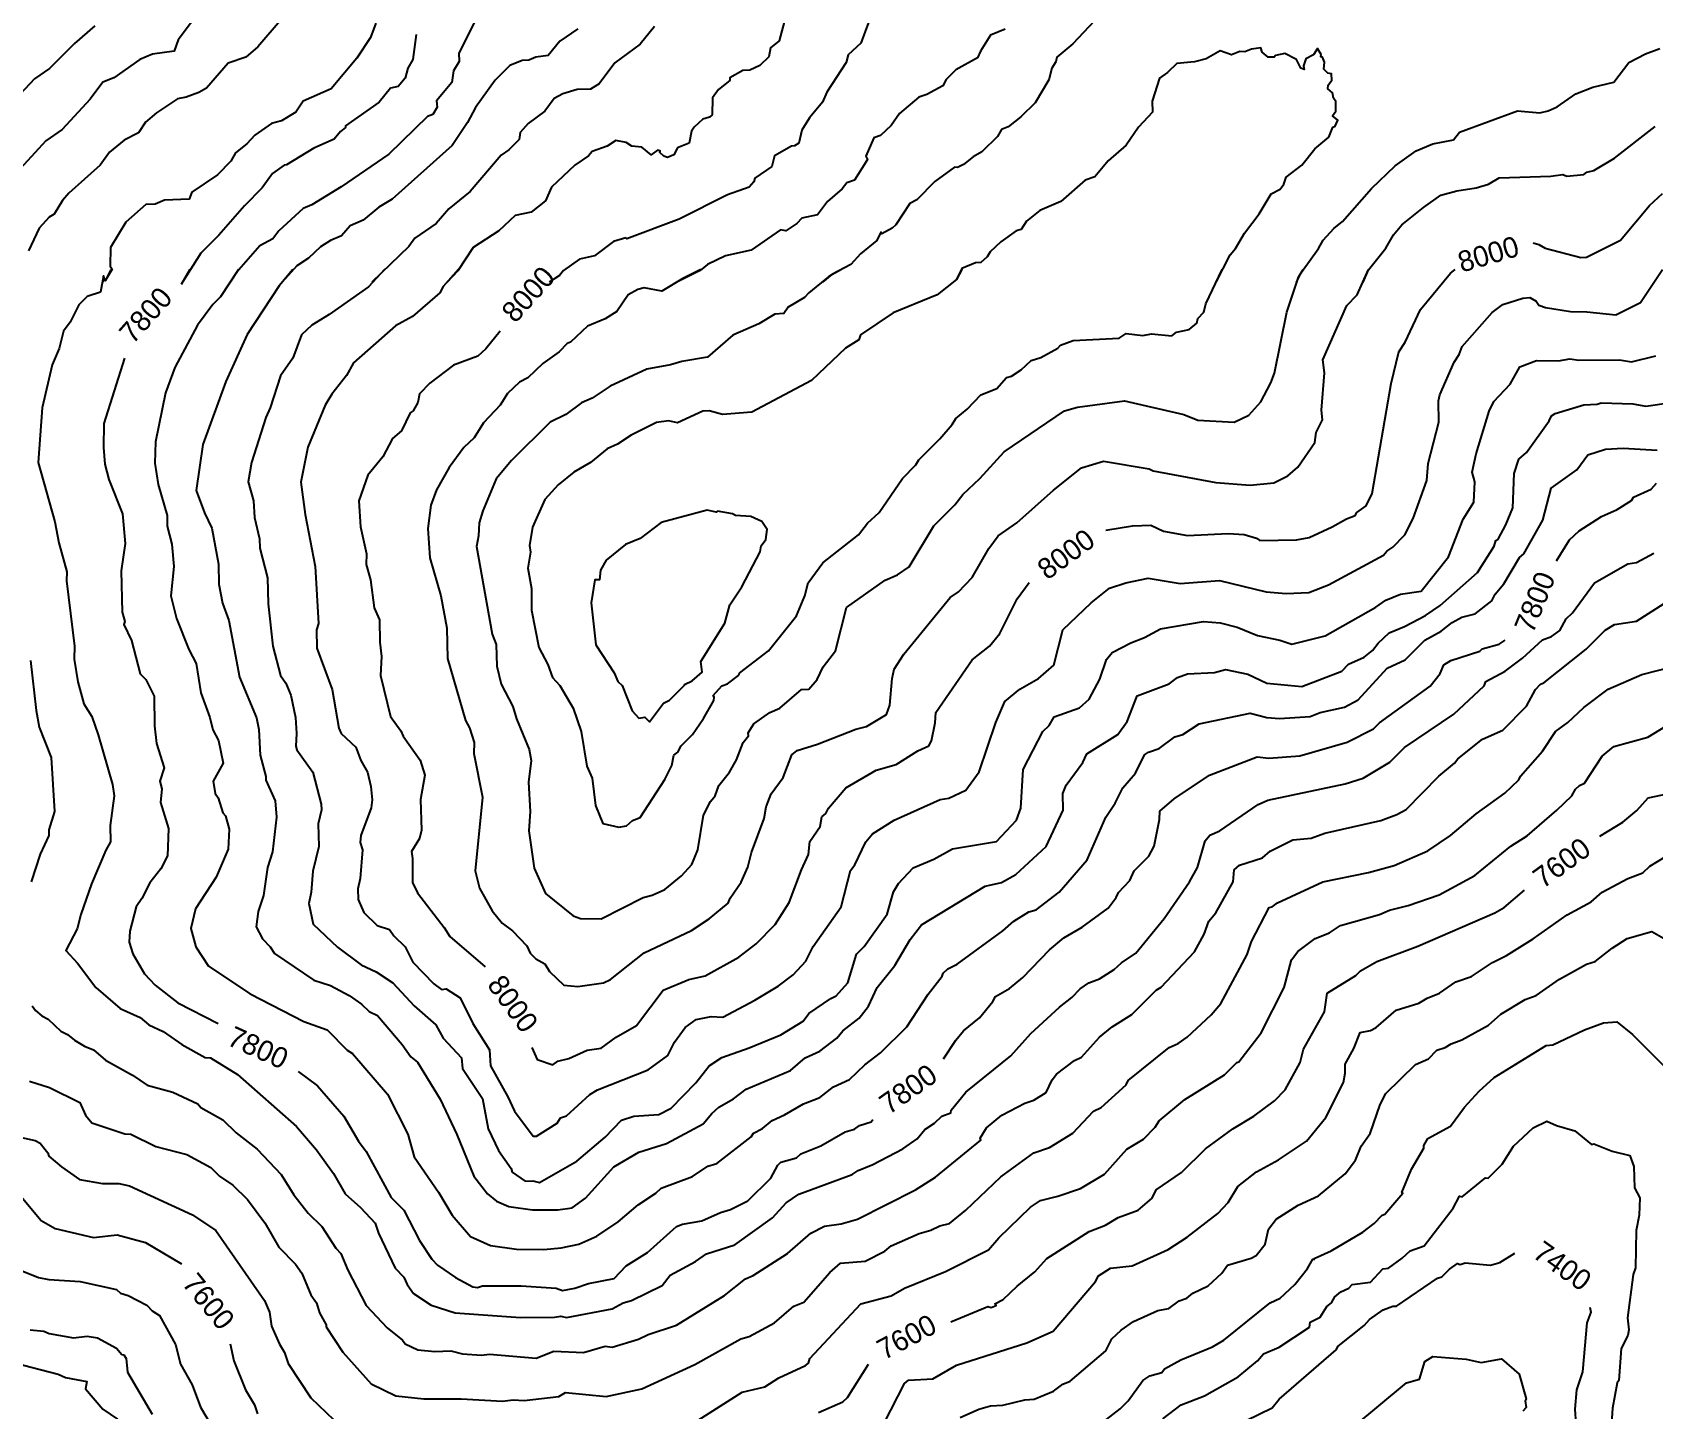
# Model space of a CAD drawing. Extents: x 9339 to 13216, y 3769 to 6935.
# Drawn here: x 10746 to 11341, y 4110 to 4616 of the extents above; entities that cross this region are included whole.
import ezdxf
from ezdxf.enums import TextEntityAlignment as Align

# ---------------------------------------------------------------- set-up
doc = ezdxf.new("R2010")
doc.units = 0
doc.header["$MEASUREMENT"] = 0
for name, color, linetype in [('DTM_SURFACE_CON', 9, 'Continuous'), ('DTM_SURFACE_ICON', 251, 'Continuous'), ('DTM_TEXT_ICON', 251, 'Continuous')]:
    doc.layers.add(name, color=color, linetype=linetype)
doc.styles.add('TMODELF', font='tmodelf')

msp = doc.modelspace()

# ---------------------------------------------------------------- linework, layer by layer
at = {"layer": 'DTM_SURFACE_CON', "linetype": 'Continuous', "flags": 128}
for points, elevation in [([(10808.39, 4624.89), (10799.36, 4612.92), (10797.89, 4608.71), (10789.92, 4607.64), (10785.3, 4605.65), (10775.7, 4598.95), (10771.78, 4597.4), (10767.04, 4591.11), (10756.77, 4580.03), (10750.81, 4575.86), (10737.34, 4561.1)], 2340.86), ([(10837.64, 4620.79), (10828.7, 4610.34), (10824.25, 4606.52), (10817.78, 4604.31), (10809.83, 4595.17), (10806.95, 4593.55), (10802.33, 4591.82), (10799.2, 4591.32), (10791.48, 4586.14), (10787.37, 4582.63), (10784.85, 4578.73), (10779.59, 4576.09), (10774.21, 4571.7), (10770.74, 4566.86), (10759.25, 4556.6), (10756.87, 4553.89), (10753.87, 4548.92), (10752, 4547.73), (10748.28, 4543.73), (10744.37, 4535.48)], 2353.06), ([(11022.95, 4623.13), (11020.07, 4612.51), (11016.96, 4609.94), (11016.34, 4606.67), (11012.98, 4603.55), (11009.35, 4601.83), (11006.75, 4601.67), (11001.97, 4599.02), (11001.99, 4597.95), (10997.85, 4594.66), (10995.59, 4591.6), (10995.49, 4585.33), (10994.53, 4584.51), (10992.05, 4583.74), (10988.93, 4580.91), (10987.92, 4579.37), (10987.07, 4575.02), (10982.75, 4573.25), (10981.44, 4570.7), (10979.1, 4569.73), (10977.76, 4570.16), (10976.3, 4571.56), (10976.47, 4572.13), (10975.42, 4572.4), (10973.06, 4570.64), (10969.72, 4573.5), (10965.97, 4573.87), (10963.96, 4575.17), (10960.11, 4575.93), (10956.96, 4573.87), (10951.42, 4571.87), (10950.08, 4570.34), (10945.05, 4566.92), (10936.51, 4558.78), (10934.26, 4553.77), (10929.02, 4549.67), (10923.19, 4548.43), (10917.12, 4542.81), (10907.77, 4536.62), (10902.08, 4528.13), (10898.22, 4523.97)], 2426.21), ([(10768.84, 4618.02), (10761.35, 4611.58), (10752.07, 4602.39), (10746.67, 4598.59), (10720.01, 4570.28)], 2328.67), ([(10871.96, 4619.08), (10870.05, 4613.8), (10865.01, 4606.2), (10855.6, 4594.98), (10845.31, 4590.4), (10842.6, 4586.34), (10837.38, 4583.16), (10833.71, 4582.2), (10827.53, 4577.95), (10824.64, 4574.68), (10820.48, 4571.42), (10818.75, 4568.35), (10813.81, 4563.33), (10804.36, 4556.99), (10803.44, 4554.37), (10794.36, 4553.99), (10790.98, 4552.62), (10787.56, 4552.4), (10780.22, 4545.91), (10774.53, 4536.62), (10774.37, 4529.79), (10775.15, 4528.74), (10772.63, 4524.39), (10772.1, 4525.78), (10771.56, 4523.97)], 2365.25), ([(10908.76, 4620.35), (10902.49, 4608.01), (10902.54, 4604.97), (10900.55, 4601.57), (10899.85, 4597.32), (10894.29, 4590.56), (10894.55, 4588.18), (10892.87, 4585.55), (10890.94, 4584.76), (10876.79, 4570.96), (10859.3, 4558.92), (10848.44, 4552.26), (10845.25, 4550.92), (10836.32, 4542.78), (10834.12, 4539.88), (10829.36, 4537.28), (10820.86, 4527.47), (10818.5, 4523.97)], 2389.63), ([(10946.15, 4616.98), (10939.53, 4612.44), (10935.29, 4607.19), (10930.77, 4606.54), (10928.15, 4605.5), (10925.79, 4605.33), (10921.15, 4603.54), (10915.78, 4598.13), (10908.58, 4588.08), (10905.63, 4582.56), (10900.02, 4574.17), (10877.99, 4554.37), (10873.05, 4551.41), (10867.37, 4546.71), (10862.59, 4544.63), (10859.35, 4540.9), (10855.31, 4539.2), (10851.68, 4536.93), (10847.2, 4532.76), (10842.92, 4529.97), (10837.53, 4523.97)], 2401.82), ([(10974.4, 4617.82), (10969.12, 4611.38), (10959.8, 4604.53), (10953.98, 4596.75), (10950.88, 4594.85), (10945.9, 4594.72), (10940.71, 4593.05), (10937.54, 4591.37), (10934.03, 4586.68), (10927.92, 4582.22), (10925.05, 4578.9), (10924.58, 4576.35), (10920.81, 4572.48), (10918.03, 4570.54), (10906.65, 4557.16), (10898.79, 4550.84), (10894.16, 4545.5), (10886.36, 4540.07), (10884.13, 4536.97), (10870.48, 4523.97)], 2414.02), ([(11103.12, 4616.81), (11097.76, 4614.59), (11094.02, 4608.8), (11092.98, 4606.34), (11085.06, 4601.91), (11081.42, 4598.42), (11080.26, 4596.01), (11074.38, 4592.86), (11071.41, 4591.84), (11064.3, 4585.87), (11061.25, 4581.47), (11057.37, 4577.75), (11054.9, 4576.88), (11051.98, 4570.2), (11052.58, 4569), (11047.86, 4561.36), (11044.98, 4560.42), (11043.28, 4558.16), (11037.87, 4553.59), (11034.15, 4548.64), (11028.42, 4547.42), (11026.65, 4545.51), (11022.52, 4542.71), (11020.59, 4543.18), (11009.81, 4535.72), (11000.38, 4533.54), (10993.8, 4530.39), (10991.08, 4528.17), (10982.57, 4523.97)], 2450.59), ([(11135.83, 4619.76), (11127.98, 4611.51), (11122.08, 4606.51), (11121.8, 4604.87), (11120.28, 4602.55), (11119.23, 4598.29), (11114.11, 4589.75), (11108.84, 4584.63), (11104.2, 4581.03), (11101.78, 4580.02), (11100.31, 4577.45), (11094.56, 4571.81), (11091.34, 4570.01), (11087.88, 4567.19), (11085.62, 4566), (11084.51, 4566.13), (11077.25, 4560.91), (11070.67, 4554.15), (11068.1, 4552.86), (11062.98, 4544.99), (11061.64, 4543.75), (11057.87, 4541.72), (11057.51, 4542.32), (11055.97, 4539.23), (11049.97, 4534.29), (11046.49, 4530.43), (11039.44, 4526.71), (11036.07, 4523.97)], 2462.78), ([(11180.6, 4523.97), (11185.81, 4533.96), (11187.76, 4536.27), (11190.99, 4541.9), (11196.49, 4548.97), (11200.89, 4556.37), (11204.12, 4558.12), (11205.45, 4559.92), (11206.31, 4562.49), (11212.12, 4566.87), (11216.89, 4572.93), (11221.99, 4577.12), (11223.49, 4580.88), (11224.4, 4581.23), (11225.36, 4583.48), (11223.34, 4585.05), (11224.56, 4586.71), (11224.57, 4590.26), (11223.77, 4591.53), (11223.38, 4593.51), (11221.68, 4594.91), (11221.83, 4596.25), (11223.14, 4598.12), (11223.03, 4600.43), (11221.6, 4600.74), (11220.14, 4602.19), (11220.37, 4604.71), (11219.7, 4606.6), (11219.06, 4606.75), (11219.15, 4607.6), (11217.91, 4609.79), (11216.37, 4607.46), (11213.56, 4605.99), (11212.76, 4603.35), (11212.93, 4602.06), (11211.77, 4602.47), (11210.15, 4605.76), (11205.82, 4607.97), (11202.48, 4607.21), (11201.93, 4606.6), (11199.72, 4606.51), (11197.53, 4608.37), (11197.05, 4609.94), (11193.67, 4609.53), (11191.18, 4608.48), (11189.33, 4608.64), (11186.21, 4607.42), (11182.06, 4608.85), (11176.94, 4605.91), (11172.64, 4604.84), (11166.17, 4604.24), (11162.8, 4600.91), (11159.82, 4598.82), (11157.14, 4590.42), (11157.27, 4586.33), (11152.1, 4580.86), (11147.64, 4574.23), (11140.93, 4568.48), (11136.1, 4562.62), (11132.56, 4561.34), (11123.63, 4553.49), (11115.89, 4550.27), (11110.92, 4546.34), (11108.96, 4543.22), (11107.23, 4542.76), (11101.58, 4538.78), (11097.67, 4535.01), (11096.56, 4533.27), (11094.14, 4531.12), (11092.27, 4531.01), (11087.24, 4528.96), (11085.32, 4524.95), (11084.17, 4523.97)], 2474.98), ([(11210.17, 4523.97), (11212.01, 4527.62), (11218.26, 4536.22), (11219.92, 4539.33), (11223.8, 4543.64), (11226.99, 4546.16), (11237.72, 4558.38), (11246.36, 4566.69), (11254.1, 4572.21), (11260.26, 4574.78), (11267.76, 4576.24), (11270.02, 4578.98), (11291.34, 4586.82), (11299.49, 4586.17), (11302.52, 4586.86), (11305.83, 4588.3), (11312.75, 4593.09), (11319.02, 4595.53), (11326.64, 4597.43), (11332.16, 4604.58), (11338.29, 4607.84), (11343.6, 4609.81)], 2462.78), ([(11234.6, 4523.97), (11236.56, 4528.46), (11242.97, 4536.4), (11245.76, 4541.32), (11248.85, 4544.93), (11256.78, 4551.36), (11263.13, 4555.81), (11269.01, 4557.49), (11276.11, 4558.54), (11280.68, 4559.9), (11284.57, 4562.23), (11303.6, 4562.82), (11307.99, 4563.5), (11309.45, 4562.88), (11315.66, 4563.43), (11316.83, 4564.32), (11319.38, 4564.94), (11326.91, 4569.44), (11341.89, 4581.11)], 2450.59), ([(10774.69, 4528.52), (10772.63, 4524.39), (10771.92, 4526.23), (10770.89, 4520.27), (10765.92, 4518.69), (10762.92, 4515.57), (10759.75, 4509.16), (10757.31, 4505.96), (10755.68, 4499.58), (10753.06, 4493.59), (10749.47, 4477.76), (10747.99, 4457.68), (10754.04, 4435.81), (10755.5, 4428.13), (10758.53, 4417.44), (10758.42, 4414.2), (10761.3, 4390.13), (10761.14, 4385.39), (10762.51, 4377.13), (10764.77, 4368.95), (10767.62, 4364.37), (10770.05, 4357.59), (10775.24, 4339.38), (10775.92, 4335.24), (10774.4, 4324.29), (10774.54, 4318.25), (10772.77, 4315.26), (10767.61, 4302.9), (10763.62, 4291.57), (10762.24, 4286.3), (10758.16, 4278.42), (10762.42, 4273.79), (10769.12, 4264.77), (10778.04, 4257.03), (10785.45, 4253.81), (10788.63, 4251.08), (10793.88, 4248.6), (10800.73, 4243.9), (10809.3, 4239.07), (10811.28, 4238.96), (10821.19, 4232.88), (10842.9, 4213.78), (10850.19, 4205.12), (10856.41, 4196.44), (10860.76, 4189.03), (10866.36, 4184.02), (10871.71, 4178.19), (10872.94, 4174.58), (10879.09, 4161.73), (10882.26, 4158.39), (10883.49, 4155.75), (10885.87, 4152.44), (10892.31, 4148.04), (10901.1, 4145.34), (10925.13, 4143.62), (10937.56, 4143.64), (10939.99, 4144.02), (10941.99, 4143.55), (10958.83, 4146.81), (10962.87, 4148.99), (10965.88, 4149.76), (10977.2, 4155.3), (10980.15, 4159.08), (10989.41, 4164.1), (10993.45, 4166.95), (11003.89, 4170.32), (11017.65, 4180.13), (11022.65, 4185.69), (11027.39, 4188.88), (11046.99, 4196.08), (11049.17, 4197.51), (11054.58, 4199.76), (11065.51, 4205.49), (11070.84, 4209.15), (11073.61, 4212.6), (11077.14, 4214.98), (11079.87, 4217.53), (11083.19, 4218.79), (11083.26, 4219.77), (11088.66, 4226.38), (11105.18, 4239.7), (11112.52, 4247.87), (11123.09, 4257.54), (11127.65, 4261.09), (11130.63, 4264.32), (11133.85, 4266.47), (11137.78, 4267.96), (11143.14, 4271.4), (11145.83, 4273.9), (11151.19, 4277.44), (11161.5, 4290.11), (11170.82, 4303.6), (11173.74, 4308.82), (11176.65, 4318.65), (11178.33, 4320.7), (11181.94, 4322.29), (11196.03, 4332.05), (11199.62, 4333.6), (11227.97, 4339.56), (11234.61, 4341.69), (11244.45, 4347.56), (11249.82, 4352.96), (11267.87, 4365.16), (11279.1, 4375.57), (11279.71, 4377.15), (11286.74, 4381.01), (11293.2, 4385.8), (11300.51, 4392.49), (11303.74, 4393.71), (11306.84, 4395.9), (11309.21, 4400.19), (11311.54, 4402.46), (11319.61, 4413.42), (11331.89, 4420.45), (11335.06, 4420.91), (11341.41, 4424.36)], 2365.25), ([(10821.53, 4528.52), (10814.88, 4518.56), (10812.14, 4515.72), (10806.5, 4508.15), (10798.14, 4492.52), (10794.75, 4483.22), (10791.01, 4465.22), (10790.86, 4457.41), (10792.09, 4449.64), (10795.29, 4438.15), (10795.37, 4434.29), (10797.05, 4427.69), (10797.82, 4419.41), (10796.7, 4408.73), (10798.81, 4400.4), (10803.31, 4388.97), (10806, 4383.86), (10807.77, 4373.09), (10811.03, 4363.99), (10812.1, 4359.4), (10814.16, 4355.54), (10815.87, 4347.24), (10812.27, 4340.64), (10813.01, 4336.09), (10814.14, 4334.44), (10815.84, 4328.95), (10816.82, 4327.88), (10818.18, 4322.95), (10817.79, 4315.59), (10813.4, 4305.33), (10805.79, 4293.64), (10804.05, 4286.47), (10805.87, 4279.75), (10810.47, 4272.61), (10825.83, 4262.51), (10845.56, 4252.3), (10854.14, 4249.22), (10861.44, 4241.79), (10863.46, 4240.54), (10876.29, 4225.65), (10883.7, 4210.87), (10886.08, 4202.55), (10895.04, 4189.67), (10900.07, 4181.11), (10906.82, 4173.35), (10914.13, 4170), (10923.71, 4168.64), (10933.7, 4168.59), (10940.07, 4169.14), (10946.56, 4170.53), (10953.11, 4173.45), (10961, 4178.66), (10968.4, 4185.01), (10974.83, 4189.21), (10976.85, 4191.03), (10988.33, 4195.33), (10993.96, 4199.21), (10997.19, 4200.19), (11009.81, 4209.95), (11010.75, 4211.29), (11013.96, 4212.97), (11017.61, 4215.97), (11022.05, 4217.96), (11029.09, 4222.04), (11035.12, 4224.34), (11040.06, 4228.31), (11046.01, 4230.98), (11051.64, 4236.4), (11057.34, 4240.83), (11067.05, 4250.37), (11074.9, 4262.31), (11079.95, 4268.9), (11080.38, 4270.04), (11082.03, 4271.66), (11085.48, 4273.35), (11102.3, 4285.59), (11106.36, 4289.16), (11111.89, 4292.62), (11114.51, 4293.35), (11123.02, 4299.78), (11133.28, 4311.66), (11140.14, 4327.4), (11143.5, 4332.52), (11146.35, 4338.12), (11150.97, 4343.51), (11154.29, 4350.29), (11155.8, 4351.31), (11159.67, 4352.57), (11165.42, 4356.87), (11168.37, 4357.76), (11174.38, 4361.68), (11193.11, 4365.52), (11199.23, 4364), (11203.93, 4363.58), (11215.15, 4364.36), (11218.79, 4365.81), (11227.78, 4367.8), (11232.82, 4370.51), (11243.45, 4382.05), (11250.06, 4385.17), (11257.22, 4392.36), (11263.29, 4395.67), (11267.31, 4398.88), (11270.91, 4400.8), (11275.72, 4402.11), (11281.89, 4406.9), (11283.14, 4409.27), (11286.27, 4413.08), (11292, 4422.82), (11293.68, 4424.07), (11300.57, 4436.53), (11303.63, 4448.26), (11313.1, 4454.99), (11317.12, 4460.51), (11323.63, 4462.54), (11330.12, 4462.94), (11342.61, 4462.24)], 2389.63), ([(10841.48, 4528.52), (10836.46, 4522.54), (10824.68, 4504.68), (10816.88, 4487.4), (10808.5, 4464.26), (10806.04, 4447.33), (10809.06, 4439.23), (10811.78, 4433.51), (10814.21, 4420.36), (10814.36, 4413.01), (10815.63, 4405.96), (10818.05, 4399.68), (10821.89, 4378.85), (10828.13, 4363.87), (10829.06, 4359.61), (10829.49, 4350.09), (10831.6, 4342.28), (10831.53, 4340.95), (10834.97, 4333.42), (10835.47, 4327.39), (10834.03, 4314.67), (10832.23, 4308.94), (10830.76, 4298.61), (10828.82, 4292.66), (10828.03, 4287.04), (10830.37, 4282.67), (10833.21, 4279.7), (10834.76, 4277.25), (10849.21, 4267.52), (10855.4, 4265.51), (10862.25, 4261.8), (10866.77, 4258.68), (10869.59, 4255.92), (10872.6, 4254.48), (10881.67, 4243.86), (10884.86, 4239.33), (10887.25, 4237.35), (10895.66, 4223.72), (10901.69, 4210.85), (10908.04, 4195.44), (10912.98, 4188.97), (10916.35, 4186.26), (10920.8, 4184.35), (10929.59, 4183.14), (10938.81, 4183.06), (10944.04, 4183.87), (10948.96, 4187.35), (10959.43, 4198.95), (10968.53, 4204.28), (10978.72, 4207.5), (10992.21, 4214.66), (10995.38, 4218.54), (10998.01, 4220.83), (11003.41, 4223.85), (11008.07, 4227.46), (11024.35, 4234.3), (11029.72, 4238.96), (11035.03, 4241.4), (11041.33, 4246.23), (11043.55, 4248.92), (11049.49, 4253.52), (11052.93, 4257.97), (11056.15, 4264.8), (11062.58, 4272.9), (11068.19, 4282.47), (11072.39, 4287.86), (11095.78, 4302.05), (11101.77, 4303.36), (11107.02, 4306.33), (11118.22, 4316.58), (11124.47, 4329.98), (11124.34, 4336.07), (11125.6, 4339.12), (11131.65, 4347.5), (11133.09, 4350.59), (11144.49, 4357.71), (11147.91, 4362.46), (11151.59, 4371.96), (11163.41, 4376.41), (11166.39, 4378.69), (11170.12, 4379.99), (11179.97, 4380.47), (11184.03, 4381.61), (11192.25, 4379.86), (11199.27, 4376.64), (11212.05, 4375.43), (11226.75, 4381), (11229.23, 4383.57), (11234.96, 4386.11), (11238.02, 4388.61), (11240.09, 4391.29), (11244.23, 4395.13), (11249.79, 4397.4), (11257.54, 4401.4), (11262.88, 4405.11), (11276.6, 4417.23), (11282.74, 4426.88), (11283.4, 4429.04), (11284.18, 4429.52), (11287.05, 4434.77), (11289.55, 4441.04), (11290.1, 4453.62), (11291.79, 4458.9), (11294.61, 4461.3), (11302.93, 4472.92), (11303.74, 4474.8), (11305.11, 4475.66), (11315.62, 4478.88), (11320.58, 4479.13), (11322.1, 4479.64), (11333.65, 4479.16), (11338.41, 4478.33), (11347.81, 4479.71)], 2401.82), ([(10875.12, 4528.52), (10869.28, 4522.21), (10854.9, 4512.08), (10848.45, 4508.08), (10844.7, 4504.52), (10841.47, 4496.05), (10836.95, 4489.47), (10833.16, 4477.7), (10831.54, 4474.16), (10826.35, 4457.66), (10825.09, 4450.54), (10827, 4443.54), (10827.45, 4437.46), (10829.24, 4429.65), (10829.41, 4426.15), (10832.2, 4415.32), (10832.45, 4405.8), (10834.13, 4390.24), (10836.94, 4379.42), (10838.96, 4376.62), (10840.81, 4372.15), (10842.45, 4364.03), (10842.87, 4358.05), (10842.55, 4353.44), (10842.93, 4352.13), (10848.8, 4343.96), (10851.94, 4332.11), (10852, 4330.03), (10850.87, 4324.87), (10851.04, 4316.54), (10848.85, 4307.53), (10848.24, 4299.85), (10847.38, 4295.7), (10848.97, 4288.06), (10857.92, 4279.64), (10866.61, 4273.15), (10872.1, 4270.53), (10878.22, 4266.57), (10886.09, 4258.02), (10894, 4251.12), (10896.78, 4246.16), (10903.45, 4238.94), (10903.77, 4235.07), (10911.12, 4224), (10913.23, 4212.87), (10917.09, 4204.97), (10921.72, 4198.32), (10922.07, 4196.96), (10926.79, 4193.67), (10929.69, 4193.83), (10932.06, 4193.22), (10945.85, 4201.06), (10956.25, 4209.78), (10962.26, 4216.01), (10966.8, 4217.52), (10975.9, 4218.18), (10980.51, 4220.49), (10989.57, 4229.81), (10994.37, 4236.03), (10999.03, 4239.07), (11009.13, 4242.58), (11020.69, 4247.46), (11028.96, 4252.43), (11031.05, 4255.28), (11039.06, 4260.79), (11041.07, 4261.68), (11045.31, 4266.47), (11048.49, 4277.05), (11051.38, 4279.84), (11059.76, 4291.78), (11062.14, 4299.9), (11064.01, 4302.99), (11069.37, 4308.74), (11076.98, 4311.94), (11083.82, 4315.75), (11099.92, 4318.42), (11107.33, 4326.26), (11108.91, 4330.7), (11109.78, 4344.84), (11116.95, 4358.86), (11119.29, 4361), (11121.15, 4364.23), (11130.41, 4367.53), (11134.02, 4370.68), (11137.86, 4378.12), (11140.4, 4385.24), (11142.44, 4387.82), (11149.26, 4391.42), (11154.37, 4393.43), (11160.15, 4396.57), (11176.02, 4399.29), (11182.1, 4398.82), (11188.31, 4397.17), (11195.81, 4394.05), (11204.07, 4392.37), (11208.42, 4390.91), (11220.71, 4394.04), (11239.28, 4404.53), (11242.93, 4407.12), (11248.4, 4409.35), (11255.99, 4410.41), (11266.01, 4422.99), (11271.35, 4436.79), (11275.28, 4443.08), (11275.59, 4450.51), (11274.64, 4454.07), (11276.08, 4460.86), (11280.87, 4476.52), (11282.67, 4480.02), (11288.57, 4486.46), (11292.21, 4492.82), (11298.26, 4495.09), (11306.36, 4495.01), (11310.58, 4495.73), (11313.82, 4495.3), (11328.72, 4495.32), (11333.13, 4494.65), (11342.14, 4496.9)], 2414.02), ([(10902.22, 4528.52), (10896.71, 4522.37), (10895.5, 4520.02), (10885.5, 4511.24), (10879.23, 4507.81), (10863.77, 4494.33), (10861.25, 4489.66), (10855.86, 4482.75), (10853.39, 4478.78), (10847.05, 4463.35), (10844.47, 4450.41), (10846, 4438.5), (10849.66, 4419.4), (10850.97, 4398.52), (10850.2, 4396.2), (10850.27, 4389.46), (10856, 4374.27), (10858.42, 4360.07), (10859.23, 4358.12), (10864.61, 4353.06), (10866.54, 4348.2), (10868.94, 4343.87), (10870.18, 4338.58), (10870.61, 4333.76), (10870.3, 4330.81), (10866.44, 4320.61), (10866.24, 4318.12), (10867.11, 4315.33), (10866.18, 4304.85), (10865.39, 4301.09), (10865.45, 4297.13), (10867.59, 4292.35), (10872.44, 4287.52), (10876.98, 4286.15), (10878.6, 4283.76), (10882.71, 4279.77), (10885.62, 4274.08), (10893.32, 4266.13), (10896.14, 4264.12), (10897.84, 4264.34), (10902.98, 4261.06), (10907.63, 4251.62), (10913.68, 4241.91), (10914.09, 4236.05), (10920.53, 4224.69), (10922.89, 4219.33), (10929.76, 4210.18), (10931.06, 4210.22), (10938.59, 4214.92), (10939.82, 4216.87), (10941.96, 4217.69), (10950.65, 4225.5), (10953.43, 4227.26), (10972.03, 4234.54), (10979.19, 4239.82), (10981.68, 4244.76), (10985.55, 4250.05), (10989.62, 4253.08), (10995.19, 4254.12), (10999.41, 4253.96), (11011.22, 4260.12), (11019.71, 4265.27), (11025.29, 4269.48), (11029.9, 4274.42), (11032.57, 4279.83), (11042.88, 4294.45), (11046.32, 4307.81), (11047.93, 4309.85), (11051.91, 4318.26), (11054.47, 4321.24), (11062.35, 4326.33), (11079.29, 4333.88), (11082.46, 4334.4), (11088.66, 4337.31), (11093.59, 4344.06), (11099.7, 4362.19), (11103.03, 4369.85), (11108.57, 4374.45), (11115.39, 4378.28), (11121.06, 4383.23), (11124.36, 4396.18), (11134.68, 4406.08), (11141.43, 4411.51), (11147.43, 4413.48), (11155.61, 4415.23), (11167.43, 4413.26), (11181.87, 4414.27), (11198.98, 4410.14), (11206.34, 4409.58), (11214.61, 4409.96), (11221.88, 4412.72), (11242.06, 4423.68), (11243.32, 4425.11), (11245.51, 4426.52), (11249.89, 4431.1), (11253.04, 4437.11), (11258, 4451.07), (11258.48, 4457.31), (11262.45, 4472.52), (11262.33, 4480.32), (11262.82, 4482.47), (11268.06, 4494.49), (11269.86, 4497.28), (11270.93, 4500.3), (11282.02, 4512.73), (11285.9, 4515.76), (11293.25, 4518.09), (11295.86, 4518.29), (11298.14, 4516.94), (11299.09, 4515.44), (11301.54, 4514.57), (11310.77, 4513.15), (11316.77, 4513.07), (11327.4, 4511.88), (11336.5, 4516.47), (11344.58, 4528.52)], 2426.21), ([(10991.4, 4528.52), (10984.72, 4525.25), (10976.99, 4520.62), (10970.6, 4521.88), (10968.22, 4521.24), (10964.72, 4519.31), (10960.46, 4513.17), (10956.24, 4510.4), (10949.68, 4507.75), (10943.51, 4501.92), (10942.24, 4501.35), (10939.34, 4498.36), (10933.27, 4494.06), (10927.82, 4488.71), (10924.78, 4487.18), (10920.36, 4482.98), (10917.64, 4478.77), (10911.53, 4472.21), (10908.08, 4466.67), (10904.34, 4463.19), (10898.88, 4455.84), (10894.26, 4447.61), (10892.23, 4441.96), (10891.07, 4433.42), (10891.77, 4422.58), (10895.89, 4408.62), (10898.07, 4396.8), (10898.27, 4385.71), (10904.92, 4362.84), (10906.34, 4360.13), (10908.15, 4354.8), (10907.99, 4350.7), (10911.15, 4334.68), (10908.53, 4307.62), (10910.11, 4301.32), (10914.67, 4292.97), (10918.37, 4288.41), (10922.15, 4285.57), (10927.41, 4280.07), (10928.72, 4277.37), (10930.73, 4275.29), (10934.11, 4273.54), (10935.72, 4270.73), (10941.04, 4265.64), (10946.15, 4265.12), (10955.56, 4266.56), (10958.14, 4267.75), (10970.54, 4277.5), (10987.93, 4285.77), (10994.48, 4290), (11001.44, 4295.81), (11002.16, 4297.56), (11006.2, 4303.45), (11008.66, 4309.02), (11009.94, 4314.36), (11014.6, 4326.83), (11015.37, 4331.17), (11017.2, 4336), (11021.56, 4341.95), (11024.75, 4350.24), (11026.76, 4351.88), (11034.17, 4354.14), (11048.31, 4359.66), (11052.26, 4360.69), (11059.58, 4365.07), (11060.73, 4368.56), (11061.63, 4378.27), (11062.42, 4381.72), (11065.91, 4387.21), (11082.91, 4408.04), (11085.97, 4410.15), (11090.99, 4415.37), (11097.15, 4426.03), (11100.55, 4430.78), (11107.42, 4435.5), (11120.95, 4447.5), (11131.19, 4455.69), (11139.29, 4458.14), (11156.07, 4455.29), (11157.47, 4454.54), (11180.49, 4450.36), (11193.18, 4449.39), (11201.87, 4450.21), (11206.9, 4452.77), (11210.59, 4455.98), (11216.82, 4464.97), (11217.41, 4468.7), (11219.73, 4473.33), (11219.31, 4476.89), (11220.37, 4490.57), (11219.8, 4495.43), (11228.68, 4515.31), (11232.45, 4519.29), (11236.58, 4528.52)], 2450.59), ([(11043.01, 4528.52), (11038.38, 4526.02), (11031.04, 4520.05), (11029.46, 4518.25), (11023.39, 4514.68), (11021.86, 4512.37), (11018.5, 4512.2), (11012.67, 4508.64), (11003.17, 4504.45), (10993.78, 4496.39), (10984.37, 4494.76), (10980.26, 4493.5), (10971.55, 4492), (10958, 4485.72), (10951.49, 4481.32), (10947.59, 4479.62), (10941.83, 4475.3), (10935.97, 4472.5), (10921.85, 4458.44), (10916.2, 4451.71), (10911.25, 4439.94), (10909.96, 4435.48), (10909.72, 4430.75), (10908.92, 4426.76), (10914.66, 4394.63), (10916.22, 4390.83), (10916.38, 4382.84), (10917.99, 4376.17), (10922.33, 4368), (10923.63, 4363.52), (10928.3, 4352.2), (10929.07, 4348.14), (10928.08, 4340.22), (10928.66, 4329.46), (10928.15, 4322.4), (10930.09, 4308.69), (10934.3, 4299.31), (10944.52, 4291.13), (10947.13, 4290.11), (10954.79, 4290), (10970.12, 4297.88), (10973.47, 4298.69), (10978.12, 4300.81), (10984.23, 4305.81), (10988.01, 4310.01), (10990.25, 4315.31), (10992.32, 4328.08), (10994.86, 4333.15), (10996.57, 4335.21), (10998.01, 4338.96), (11001.86, 4343.85), (11004.45, 4348.45), (11006.96, 4354.75), (11008.92, 4357.3), (11008.73, 4358.35), (11010.77, 4361.66), (11016.65, 4365.84), (11020.39, 4367.41), (11028.3, 4374.28), (11031, 4374.39), (11034.1, 4377.91), (11036.29, 4382.61), (11040.83, 4388.44), (11044.89, 4404.38), (11059.12, 4414.47), (11063.6, 4416.39), (11067.88, 4419.39), (11076.91, 4434.44), (11084.64, 4442.17), (11087.54, 4445.91), (11093.88, 4451.84), (11102.73, 4461.63), (11124.92, 4476.61), (11129.65, 4478.04), (11146.99, 4480.36), (11168.75, 4475.24), (11173.93, 4473.22), (11187.22, 4472.42), (11192.67, 4475.1), (11197.05, 4479.89), (11200.76, 4486.97), (11202.05, 4490.5), (11206.59, 4512.86), (11210.82, 4525.7), (11212.58, 4528.52)], 2462.78), ([(11087.18, 4528.52), (11085.32, 4524.95), (11078.15, 4519.27), (11062.03, 4512.63), (11050.03, 4504.58), (11049.36, 4502.71), (11044.46, 4499.69), (11032.04, 4487.76), (11010.05, 4476.13), (10999.32, 4475.29), (10994.47, 4476.6), (10992.06, 4476.49), (10982.74, 4472.27), (10979.48, 4472.95), (10975.1, 4472.33), (10965.81, 4467.67), (10960.78, 4464.41), (10956.92, 4462.69), (10950.83, 4457.7), (10944.75, 4454.08), (10938.98, 4449.45), (10934.12, 4444.02), (10929.54, 4433.96), (10928.41, 4427.15), (10928.76, 4424.67), (10927.8, 4418.82), (10929.21, 4411.32), (10929.22, 4403.41), (10931.86, 4389.73), (10935.14, 4383.43), (10936.88, 4378.69), (10939.52, 4375.8), (10944.47, 4367.44), (10947.43, 4358.86), (10949.53, 4346.11), (10951.45, 4341.68), (10952.62, 4331.64), (10955.32, 4325), (10961.18, 4323.74), (10964.1, 4324.21), (10966.31, 4326.16), (10969.04, 4327.23), (10978.09, 4341.2), (10980.65, 4346.39), (10981.47, 4350.17), (10982.88, 4351.3), (10984.12, 4353.6), (10988.32, 4357.77), (10992.36, 4363.61), (10996.1, 4370.28), (10996.25, 4371.42), (10995.84, 4372.05), (10999.09, 4375.56), (11001.13, 4376.41), (11005.23, 4379.37), (11005.67, 4380.44), (11016.22, 4388.52), (11026.44, 4401.34), (11029.59, 4408.74), (11030.81, 4413.49), (11036.13, 4420.75), (11049.24, 4431.15), (11052.62, 4435.42), (11056.82, 4439.26), (11065.47, 4451.77), (11070.37, 4456.76), (11071.45, 4458.67), (11079.15, 4466.3), (11083.72, 4471.59), (11084.99, 4473.82), (11089.23, 4477.3), (11094.2, 4482.48), (11100.05, 4484.86), (11103.6, 4488.9), (11105.45, 4489.43), (11109, 4491.74), (11112.69, 4495.18), (11116.26, 4496.18), (11122.54, 4499.69), (11123.48, 4500.76), (11128.08, 4502.44), (11145.06, 4503.39), (11147.53, 4505.08), (11153.73, 4504.31), (11156.93, 4504.87), (11164.3, 4504.21), (11166.12, 4505.52), (11170.76, 4506.58), (11173.58, 4508.82), (11173.86, 4510.58), (11176.06, 4512.85), (11176.79, 4515.99), (11182.86, 4528.52)], 2474.98), ([(10745.81, 4258.1), (10746.96, 4256.39), (10749.28, 4254.35), (10751.67, 4253.22), (10756.32, 4248.78), (10758.74, 4247.51), (10761.26, 4245.41), (10764.99, 4243.21), (10768.3, 4241.95), (10772.68, 4238.12), (10782.63, 4232.62), (10788.02, 4228.86), (10797.43, 4226.32), (10806.62, 4222.07), (10807.75, 4220.77), (10815.8, 4216.22), (10820.72, 4211.37), (10828.39, 4205.43), (10837.21, 4196.12), (10841.86, 4188.68), (10847.09, 4181.94), (10852.11, 4177.05), (10857.31, 4169.01), (10859.09, 4167.05), (10861.65, 4160.93), (10868.5, 4148), (10876.15, 4139.75), (10881.83, 4135.26), (10882.77, 4133.94), (10887.4, 4131.73), (10893.6, 4131.02), (10899.52, 4131.32), (10903.86, 4130.26), (10910.77, 4129.79), (10913.71, 4130.04), (10930.87, 4128.63), (10937.42, 4131.15), (10948.25, 4130.75), (10956.27, 4133.01), (10958.8, 4132.61), (10968.42, 4135.62), (10972.02, 4137.33), (10982.45, 4140.8), (11000.01, 4151.66), (11007.71, 4157.78), (11010.63, 4159.04), (11023.13, 4167.07), (11031.73, 4174.49), (11036.81, 4177.06), (11042.93, 4177.99), (11048.94, 4179.65), (11070.23, 4190.48), (11077.49, 4195.14), (11094.14, 4208.69), (11093.97, 4209.43), (11096.27, 4213.2), (11101.94, 4217.86), (11110.33, 4222.36), (11113.68, 4223.41), (11118.14, 4226.25), (11120.34, 4230.93), (11121.99, 4232.99), (11128.6, 4237.92), (11131.12, 4239.25), (11137.77, 4246.57), (11142.4, 4250.3), (11149.61, 4254.88), (11158.57, 4263.87), (11160.47, 4264.93), (11172.72, 4277.93), (11176.17, 4284.35), (11177.94, 4289.14), (11180.51, 4292.26), (11186.93, 4303.66), (11187.22, 4307.99), (11189.18, 4309.77), (11197.67, 4312.45), (11200.48, 4314.85), (11208.76, 4319.07), (11215.48, 4319.7), (11220.53, 4321.53), (11241.07, 4326.2), (11247.05, 4328.37), (11250.38, 4330.22), (11262.45, 4342.46), (11268.13, 4347.25), (11269.38, 4348.83), (11278.47, 4356.05), (11285.88, 4359.37), (11294.59, 4368.18), (11297.97, 4374.26), (11299.74, 4376.27), (11300.97, 4376.78), (11316.49, 4389.08), (11323.48, 4396.04), (11326.93, 4398.13), (11334.99, 4399.33), (11349.56, 4408.73)], 2353.06), ([(10744.78, 4230.33), (10752.13, 4228.05), (10763.22, 4222.51), (10765.35, 4217.87), (10767.67, 4215.13), (10779.86, 4211.09), (10782.03, 4210.96), (10791.17, 4206.42), (10802.58, 4203.43), (10811.4, 4198.62), (10814.59, 4195.43), (10819.42, 4192.15), (10824.81, 4186.92), (10831.24, 4178.36), (10836.38, 4169.36), (10842.44, 4163.11), (10844.77, 4159.83), (10848.1, 4151.95), (10850.2, 4148.93), (10851.36, 4145.26), (10853.75, 4140.93), (10853.69, 4140.19), (10859.81, 4130.84), (10870.33, 4119.16), (10879.35, 4114.81), (10889.6, 4113.64), (10903.36, 4113.71), (10918.51, 4112.89), (10922.48, 4113.32), (10926.51, 4113.04), (10939.25, 4114.58), (10941.69, 4116.01), (10956.54, 4114.57), (10969.64, 4117.38), (10989.15, 4126.3), (11006.01, 4135.75), (11009.07, 4136.62), (11018.36, 4141.59), (11025.54, 4147.74), (11029.14, 4149.15), (11038.74, 4160.1), (11042.64, 4163.53), (11051.75, 4164.25), (11058.96, 4167.92), (11061.29, 4169.89), (11071.54, 4174.44), (11075.78, 4175.65), (11079.16, 4177.22), (11082.72, 4178.11), (11088.69, 4182.96), (11101.59, 4195.19), (11113.68, 4204.01), (11119.39, 4205.97), (11128.05, 4211.31), (11135.6, 4219.36), (11138.34, 4220.7), (11147.52, 4229.03), (11148.35, 4230.59), (11163.34, 4242.77), (11166.73, 4244.28), (11170.03, 4246.59), (11178.85, 4254.74), (11182.4, 4258.92), (11192.07, 4276.92), (11193.65, 4281.75), (11200.09, 4294.2), (11201.26, 4294.43), (11203.13, 4295.91), (11219.76, 4303.61), (11236.62, 4307.05), (11246.03, 4309.61), (11258.33, 4315.02), (11266.75, 4320.64), (11276.16, 4328.63), (11286.69, 4336.15), (11291.82, 4341.07), (11292.39, 4342.46), (11300.5, 4351.56), (11305.31, 4358.83), (11309.82, 4362.15), (11315.66, 4367.7), (11324.58, 4374.43), (11337, 4379.81), (11348.54, 4382.76)], 2340.86), ([(10745.21, 4384.87), (10747.19, 4366.59), (10748.39, 4360.43), (10752.8, 4349.34), (10754.02, 4329.42), (10751.87, 4322.69), (10751.85, 4320.69), (10748.68, 4313.72), (10745.43, 4303.62)], 2353.06), ([(10990.32, 4105.83), (11006.56, 4116.12), (11014.82, 4118.09), (11020.04, 4121.44), (11029.78, 4125.89), (11030.87, 4126.85), (11031.42, 4128.49), (11050.13, 4148.59), (11061.28, 4151.53), (11066.11, 4154.39), (11081.22, 4160.48), (11096.96, 4168.44), (11100.86, 4172.82), (11112.44, 4184.11), (11116.09, 4186.59), (11122.46, 4188.11), (11130.75, 4190.92), (11139.61, 4196.22), (11147.83, 4205.44), (11153.99, 4209.04), (11158.22, 4213.44), (11159.71, 4215.86), (11169.1, 4223.67), (11183.73, 4232.76), (11188.17, 4237.27), (11188.99, 4237.5), (11197.21, 4248.11), (11205.66, 4264.77), (11208.3, 4274.93), (11210.69, 4277.97), (11216.96, 4282.75), (11222.31, 4284.82), (11226.25, 4287.56), (11240.66, 4291.6), (11244.35, 4293.25), (11251.16, 4294.93), (11262.58, 4298.8), (11275.62, 4305.92), (11288.91, 4316.76), (11294.83, 4320.56), (11305.8, 4329.89), (11311.22, 4335.22), (11312.6, 4337.61), (11314.09, 4338.97), (11315.98, 4339.84), (11322.47, 4349.74), (11326.71, 4353.32), (11339.13, 4356.71), (11345.82, 4360.82)], 2328.67), ([(11058.64, 4104.75), (11066.2, 4119.3), (11067.65, 4120.56), (11076.51, 4121), (11085.21, 4126.09), (11111.14, 4134.27), (11120.81, 4138.6), (11136.31, 4156.76), (11137.39, 4158.82), (11141.87, 4161.73), (11149.83, 4162.59), (11163.06, 4168.56), (11170.02, 4173.12), (11181.25, 4181.82), (11185.07, 4185.82), (11188.65, 4191.69), (11195.5, 4197.02), (11203.55, 4201.49), (11213.84, 4208.37), (11220.86, 4217), (11227.37, 4229.94), (11228.02, 4233.36), (11228.03, 4236.67), (11231.22, 4242.33), (11233.54, 4248.28), (11237.34, 4248.95), (11239.42, 4250.14), (11246.74, 4256.42), (11255.04, 4259.08), (11258.13, 4260.88), (11262.66, 4262.69), (11268.68, 4266.87), (11274.41, 4268.83), (11282.08, 4273.97), (11287.33, 4276.59), (11297.1, 4282.68), (11309.58, 4291.47), (11318.31, 4296.25), (11322.41, 4299.78), (11331.85, 4304.8), (11337.33, 4306.96), (11339.96, 4309.43), (11345.55, 4312.76)], 2304.29), ([(11086.55, 4106.87), (11093.42, 4109.9), (11097.75, 4111.06), (11102.33, 4111.32), (11110.32, 4113.31), (11113.78, 4113.54), (11120.91, 4116.54), (11124.28, 4119.04), (11127.05, 4120.23), (11140.06, 4131.38), (11142.28, 4135.72), (11145.7, 4138.95), (11150.22, 4142.04), (11159.26, 4146.11), (11163.24, 4146.92), (11167.09, 4149.64), (11169.91, 4150.71), (11172.09, 4152.52), (11177.73, 4155.2), (11182.77, 4159.82), (11184.82, 4162.83), (11193.53, 4165.36), (11195.3, 4166.35), (11198.59, 4170.54), (11199.91, 4175.99), (11202.73, 4179.74), (11210.77, 4184.85), (11218.27, 4188.32), (11228.05, 4196.39), (11231.86, 4201.4), (11233.88, 4206.49), (11237.17, 4211.13), (11240.87, 4221.81), (11242.97, 4225.87), (11253.81, 4236.53), (11258.64, 4238.58), (11261.64, 4241.76), (11264.77, 4242.7), (11266.93, 4244.16), (11270.83, 4245.54), (11280.64, 4250.96), (11285.16, 4255.02), (11294.16, 4260.36), (11298.16, 4261.9), (11306.69, 4267.92), (11316.6, 4273.36), (11319.88, 4274.34), (11326.14, 4279.28), (11331.56, 4282.8), (11340.65, 4285.43), (11353.51, 4278.06)], 2292.1), ([(11138.88, 4105.01), (11145.37, 4110.01), (11148.26, 4112.93), (11153.67, 4120.41), (11156.24, 4122.17), (11160.68, 4123.4), (11161.72, 4124.74), (11167.69, 4128.05), (11179.3, 4132.8), (11183.4, 4135.26), (11200.43, 4148.94), (11204.12, 4150.61), (11209.49, 4155.71), (11214.13, 4161.61), (11216.09, 4164.97), (11216.61, 4164.83), (11216.62, 4165.27), (11222.85, 4168.12), (11234.45, 4174.86), (11238.67, 4178.12), (11241.6, 4181.18), (11242.61, 4181.57), (11249.25, 4189.25), (11248.83, 4189.51), (11252.38, 4198.06), (11256.89, 4205.82), (11256.93, 4206.78), (11258.38, 4209.29), (11266.66, 4213.91), (11271.83, 4220.79), (11277.25, 4226.66), (11282.77, 4231.72), (11301.81, 4243.44), (11304.24, 4243.72), (11315.88, 4249.27), (11322.84, 4251.76), (11327.82, 4252.24), (11333.61, 4247.54), (11345.4, 4235.62)], 2279.9), ([(11161.02, 4106.32), (11167.77, 4111.43), (11176.33, 4114.83), (11188.7, 4121.8), (11195.8, 4127.63), (11198.06, 4130.23), (11203.78, 4132.62), (11214.93, 4140.07), (11215.19, 4141.82), (11218.81, 4143.71), (11221.24, 4147.57), (11223.01, 4149.01), (11224.26, 4151.1), (11226.42, 4153.05), (11229.31, 4154.33), (11230.55, 4155.74), (11237.26, 4156.59), (11241.81, 4161.42), (11243.9, 4161.71), (11249.01, 4165.33), (11251.94, 4168.07), (11257.07, 4169.95), (11267.7, 4183.76), (11270.07, 4188.1), (11271.02, 4187.85), (11279.61, 4194.9), (11280.53, 4194.7), (11285.7, 4199.87), (11289.87, 4206.57), (11297.07, 4213.25), (11302.09, 4215.67), (11305.61, 4214.06), (11312.32, 4212.13), (11318.46, 4207.11), (11319.41, 4207.34), (11326.03, 4204.65), (11332.59, 4203.13), (11334.01, 4199.08), (11334.33, 4191.17), (11336.26, 4187.59), (11335.97, 4181.22), (11334.89, 4175.48), (11334.68, 4161.8), (11333.85, 4159.35), (11331.77, 4143.44), (11332.2, 4139.05), (11331.86, 4136.91), (11329.43, 4132.22), (11328.59, 4120.39), (11327.87, 4119.53), (11326.2, 4110.21), (11325.24, 4095.79)], 2267.71), ([(10739.06, 4210.36), (10746.91, 4208.55), (10748.69, 4207.67), (10751.47, 4204.06), (10751.84, 4202.79), (10756.5, 4198.91), (10763.2, 4194.27), (10771.65, 4192.81), (10777.59, 4192.8), (10781.49, 4191.89), (10804.62, 4181.29), (10813.2, 4175.58), (10831.1, 4149.82), (10832.9, 4145.5), (10833.66, 4140.4), (10836.55, 4133.78), (10838.41, 4130.68), (10839.8, 4126.72), (10848.15, 4114.07), (10856.53, 4106.03)], 2328.67), ([(10740.55, 4161.3), (10748.15, 4158.22), (10751.84, 4157.47), (10763.38, 4156.83), (10776.79, 4153.81), (10778.15, 4152.55), (10780.97, 4151.59), (10787.88, 4148.04), (10789.83, 4145.96), (10792.52, 4144.27), (10798.37, 4133.64), (10800.23, 4126.48), (10804.55, 4118.82), (10807.65, 4110.67), (10811.15, 4104.68)], 2304.29), ([(10745.01, 4139.09), (10750.06, 4138.55), (10751.97, 4137.66), (10760.97, 4136.16), (10765.91, 4136.65), (10769.73, 4136.16), (10776.77, 4132.36), (10778.68, 4130.03), (10779.46, 4129.85), (10780.28, 4128.56), (10780.77, 4123.46), (10789.81, 4108.08)], 2292.1), ([(10736.01, 4127.77), (10755.34, 4122.8), (10758.06, 4121.54), (10765.79, 4120.03), (10765.32, 4117.35), (10771.77, 4109.84), (10777.11, 4106.16)], 2279.9), ([(11230.97, 4103.27), (11250.6, 4119.55), (11255.35, 4120.91), (11257.31, 4127.35), (11260.2, 4129.3), (11272.49, 4128.26), (11278.01, 4127.02), (11285.44, 4128.33), (11291.98, 4122.8), (11294.46, 4113.67), (11294.15, 4113.01), (11294.46, 4110.53), (11293.26, 4109.1)], 2243.33)]:
    msp.add_lwpolyline(points, dxfattribs=dict(at, elevation=elevation))
at = {"layer": 'DTM_SURFACE_CON', "linetype": 'Continuous', "elevation": 2487.17, "flags": 128}
msp.add_lwpolyline([(10985.42, 4376.1), (10988.22, 4377.51), (10991.87, 4380.69), (10991.37, 4384.5), (11000.13, 4398.7), (11002.06, 4405.42), (11006.4, 4411.93), (11013.16, 4424.85), (11013.52, 4427.11), (11015.22, 4429.38), (11015.76, 4433.06), (11013.74, 4436.01), (11009.71, 4437.79), (11004.05, 4438.2), (11003.03, 4438.81), (10997.52, 4439.73), (10996.93, 4439.42), (10993.7, 4440.11), (10976.85, 4435.66), (10969.12, 4429.76), (10963.73, 4427.55), (10956.59, 4421.75), (10954.54, 4418.06), (10954.18, 4414.59), (10952.45, 4414.55), (10951.04, 4406.15), (10952.81, 4390.73), (10959.56, 4380.39), (10960.93, 4377.15), (10962.45, 4375.78), (10966.16, 4366.4), (10968.54, 4363.8), (10970.73, 4364.15), (10972.56, 4362.38), (10977.7, 4369.31), (10979.86, 4370.34), (10985.32, 4375.83)], close=True, dxfattribs=at)
at = {"layer": 'DTM_SURFACE_ICON', "linetype": 'Continuous', "flags": 128}
for points, elevation in [([(10886.79, 4614.87), (10885.57, 4605.73), (10883.77, 4602.52), (10882.71, 4598.87), (10880.15, 4595.75), (10877.38, 4595.14), (10873.16, 4589.98), (10860.9, 4581.33), (10860.81, 4580.78), (10858.98, 4579.3), (10856.73, 4576.4), (10849.17, 4573.12), (10839.22, 4567.03), (10838.33, 4566.89), (10834.02, 4563.86), (10830.23, 4558.57), (10823.7, 4551.95), (10814.3, 4541.23), (10807.74, 4534.6), (10800.94, 4523.97)], 2377.44), ([(11052.96, 4619.32), (11050.13, 4611.72), (11045.48, 4607.48), (11044.74, 4604.57), (11037.64, 4593.72), (11036.01, 4590.09), (11031.28, 4584.34), (11028.51, 4579.79), (11027.37, 4574.94), (11025.81, 4573.97), (11024.72, 4573.93), (11018.46, 4570.27), (11017.48, 4566.35), (11011.18, 4562.14), (11010.77, 4560.77), (11009.07, 4558.85), (11001.1, 4556), (10983.43, 4547.1), (10964.17, 4539.8), (10963.82, 4540.18), (10959.25, 4538.91), (10952.29, 4533.59), (10946.78, 4532.36), (10940.88, 4528.18), (10939.43, 4526.31), (10935.69, 4523.97)], 2438.4), ([(11297.12, 4538.36), (11299.13, 4537.78), (11301.45, 4536.37), (11314.63, 4532.96), (11316.68, 4533.09), (11329.19, 4539.31), (11339.78, 4552.03), (11344.52, 4556.5)], 2438.4), ([(10803.73, 4528.52), (10800.47, 4523.05)], 2377.44), ([(11140.09, 4432.86), (11149.88, 4434.37), (11156.58, 4434.59), (11161.29, 4432.48), (11170.11, 4430.89), (11185.02, 4431.52), (11190.98, 4431.18), (11195.49, 4429.86), (11196.63, 4429.01), (11210.16, 4429.22), (11214.81, 4430.11), (11223.29, 4434.04), (11228.46, 4437.01), (11231.64, 4438.21), (11232.34, 4439.24), (11235.68, 4441.78), (11237.95, 4446.22), (11244.87, 4486.67), (11247.76, 4498.3), (11250.06, 4501.81), (11255.68, 4513.88), (11266.69, 4527.2), (11268.45, 4528.52)], 2438.4), ([(10917.66, 4505.85), (10912.35, 4499.48), (10909.43, 4496.7), (10900.48, 4493.36), (10891.82, 4486.78), (10888.04, 4482.86), (10887.4, 4479.69), (10885.7, 4476.64), (10884.61, 4475.94), (10881.41, 4469.27), (10878.1, 4466.45), (10874.61, 4459.74), (10869.11, 4452.97), (10865.71, 4443.54), (10866.32, 4434.01), (10868.55, 4424.11), (10868.46, 4420.16), (10869.99, 4414.58), (10871.34, 4404.26), (10873.35, 4399.91), (10873.45, 4391.72), (10874.05, 4386.37), (10873.65, 4379.41), (10877.35, 4364.39), (10881.23, 4359.06), (10882.02, 4357.13), (10888.28, 4348.28), (10889.93, 4342.76), (10888.34, 4333.81), (10888.74, 4322.65), (10888.08, 4319.54), (10885.03, 4314.81), (10885.5, 4312.24), (10885.47, 4303.32), (10887.26, 4299.61), (10897.08, 4286.82), (10899.14, 4283.49), (10912.09, 4272.43)], 2438.4), ([(10779.62, 4496.04), (10772.08, 4471.97), (10771.94, 4463.2), (10772.51, 4457), (10773.96, 4451.42), (10778.95, 4438.83), (10779.9, 4427.93), (10778.48, 4417.92), (10778.87, 4402.69), (10779.74, 4399.24), (10779.4, 4398.11), (10782.25, 4392.29), (10785.49, 4380.06), (10787.5, 4377.98), (10790.52, 4371.82), (10790.67, 4360.98), (10791.45, 4354.39), (10794.3, 4345.44), (10792.67, 4340.59), (10793.42, 4337.73), (10792.91, 4332.7), (10795.83, 4323.16), (10795.42, 4313.13), (10792.98, 4308.36), (10789.04, 4303.3), (10786.1, 4297.47), (10783.94, 4294.43), (10781.6, 4285.44), (10781.42, 4281.48), (10782.77, 4277.13), (10787.01, 4269.76), (10790.88, 4265.7), (10799.27, 4259.13), (10814.11, 4251.62)], 2377.44), ([(11305.59, 4421.56), (11310.43, 4429.27), (11313.94, 4432.61), (11322.2, 4437.84), (11327.97, 4440.41), (11333.18, 4443.74), (11333.92, 4444.94), (11340.43, 4447.82), (11342.4, 4450.1)], 2377.44), ([(10929.24, 4242.81), (10931.29, 4238.37), (10937.05, 4236.4), (10938.83, 4237.74), (10942.84, 4238.77), (10949.62, 4241.83), (10954.76, 4242.48), (10960.29, 4246.59), (10967.68, 4250.8), (10977.47, 4263.8), (10986.99, 4267.69), (10993.01, 4269.09), (11005.26, 4275.98), (11011.64, 4280.89), (11018.66, 4287.95), (11023.84, 4295.98), (11028.28, 4307.97), (11030.91, 4313.63), (11031.35, 4318.43), (11035.18, 4323.93), (11035.74, 4327.48), (11037.28, 4328.69), (11038.26, 4330.64), (11044.63, 4338.16), (11055.74, 4344.59), (11063.06, 4346.66), (11071.05, 4351.79), (11075.11, 4353.62), (11076.12, 4355.38), (11077.4, 4362), (11077.66, 4365.88), (11091.04, 4385.18), (11097.38, 4390.15), (11101.14, 4394.88), (11107.56, 4407.6), (11112, 4413.61)], 2438.4), ([(11080.46, 4238.64), (11084.96, 4245.44), (11087.86, 4248.92), (11093.65, 4253.69), (11098.63, 4259.61), (11099.6, 4261.46), (11104.76, 4264.45), (11109.59, 4268.48), (11119.4, 4278.64), (11124.7, 4283.06), (11131.43, 4287.01), (11140.98, 4293.93), (11143.91, 4297.8), (11144.77, 4299.71), (11148.94, 4304.11), (11150.54, 4307.65), (11155.92, 4313.03), (11157.9, 4316.71), (11159.78, 4326.48), (11159.89, 4329.56), (11165.2, 4334.14), (11178.13, 4342.77), (11195.67, 4349.52), (11199.96, 4348.99), (11211.37, 4349.9), (11228.78, 4354.92), (11238.45, 4359.81), (11240.61, 4362), (11259.21, 4375.51), (11262.85, 4380.12), (11264.31, 4383.3), (11266.86, 4384.97), (11277.42, 4388.33), (11278.37, 4389.23), (11284.52, 4390.92), (11286.78, 4392.45)], 2377.44), ([(11321.5, 4320.39), (11330.02, 4325.48), (11335.12, 4329.83), (11339.32, 4334.43), (11355.15, 4337.79)], 2316.48), ([(11083.24, 4141.99), (11096.77, 4147.58), (11097.96, 4147.22), (11099.81, 4147.94), (11099.38, 4148.63), (11102.46, 4150.12), (11107.5, 4155.07), (11113.98, 4160.29), (11118.5, 4165.27), (11134.03, 4175.2), (11139.98, 4177.48), (11144.6, 4180.29), (11151.99, 4182.98), (11157.18, 4187.46), (11158.62, 4190.45), (11167.95, 4196.84), (11176.69, 4205.47), (11186.77, 4212.9), (11194.49, 4217.54), (11202.01, 4223.14), (11206.01, 4227.25), (11211.48, 4237.19), (11212.75, 4242.19), (11220.37, 4255.88), (11221.37, 4262.73), (11231.91, 4269.23), (11233.65, 4270.92), (11239.65, 4274.36), (11254.74, 4279.98), (11282.98, 4292.2), (11286.39, 4294.22), (11293.85, 4300.54)], 2316.48), ([(10843.48, 4233.98), (10850.58, 4228.64), (10860.21, 4217.58), (10865.6, 4208.33), (10868.41, 4204.51), (10877.64, 4187.67), (10882.33, 4183.03), (10888.05, 4171.89), (10892.56, 4165.04), (10894.65, 4162.85), (10901.27, 4158.3), (10907.63, 4154.83), (10909.35, 4154.63), (10911.13, 4155.2), (10925.36, 4155.22), (10938.23, 4154.39), (10940.59, 4153.49), (10945.13, 4154.36), (10950.05, 4156.1), (10959.47, 4157.93), (10963.94, 4162.54), (10971.8, 4167.44), (10982.44, 4176.94), (10984.61, 4177.88), (10991.68, 4179.02), (10998.63, 4182.17), (11002.25, 4183.2), (11008.61, 4186.4), (11017.01, 4194.71), (11019.62, 4199.55), (11020.71, 4200.61), (11026.55, 4202.24), (11028.08, 4203.65), (11035.47, 4206.68), (11044.35, 4211.72), (11047.78, 4212.73), (11049.69, 4214.05), (11053.87, 4215.46), (11054.55, 4216.33)], 2377.44), ([(10741.62, 4188.17), (10749.09, 4179.17), (10754.22, 4176.27), (10768.24, 4172.9), (10776.97, 4173.96), (10787.42, 4171.07), (10800.56, 4163.28)], 2316.48), ([(11181.85, 4100.92), (11201.22, 4110.36), (11203.72, 4113.55), (11224.7, 4131.7), (11225.39, 4132.98), (11235.04, 4140.59), (11236.97, 4142.82), (11241.96, 4146.4), (11245.55, 4147.7), (11246.82, 4147.73), (11261.89, 4158.06), (11263.54, 4158.53), (11266.31, 4161.31), (11269.31, 4163.37), (11270.26, 4163.08), (11272.09, 4163.6), (11281.37, 4162.83), (11284.8, 4163.82), (11290.3, 4167.25)], 2255.52), ([(11317.9, 4147.34), (11318.21, 4145.51), (11316.78, 4141.63), (11315.13, 4123.63), (11312.94, 4116.94), (11312.41, 4109.9), (11312.74, 4104.53)], 2255.52), ([(10818.43, 4133.95), (10819.78, 4127.69), (10824.11, 4116.95), (10827.38, 4111.53), (10828.55, 4108.15)], 2316.48), ([(11034.6, 4108.66), (11043.48, 4112.56), (11045.23, 4114.12), (11052.99, 4126.39)], 2316.48)]:
    msp.add_lwpolyline(points, dxfattribs=dict(at, elevation=elevation))

# ---------------------------------------------------------------- texts
at = {"layer": 'DTM_TEXT_ICON', "linetype": 'Continuous', "style": 'TMODELF'}
for s, rotation, p in [('8000', 16.31606, (11280.6, 4534.23, 2438.4)), ('8000', 48.03967, (10927.94, 4519.49, 2438.4)), ('7800', 48.37517, (10787.45, 4511.85, 2377.44)), ('8000', 36.22354, (11125.47, 4424.02, 2438.4)), ('7800', 68.03389, (11297.67, 4406.41, 2377.44)), ('7600', 36.07547, (11307.54, 4310.64, 2316.48)), ('8000', 306.16806, (10922.35, 4258.85, 2438.4)), ('7800', 335.55742, (10828.76, 4242.72, 2377.44)), ('7800', 35.31725, (11067.49, 4227.51, 2377.44)), ('7400', 324.57312, (11307.83, 4162.54, 2255.52)), ('7600', 309.0533, (10810.6, 4149.51, 2316.48)), ('7600', 27.95357, (11066.91, 4136.46, 2316.48))]:
    msp.add_text(s, height=7.62, rotation=rotation, dxfattribs=at).set_placement(p, align=Align.MIDDLE_CENTER)

doc.saveas('drawing.dxf')
